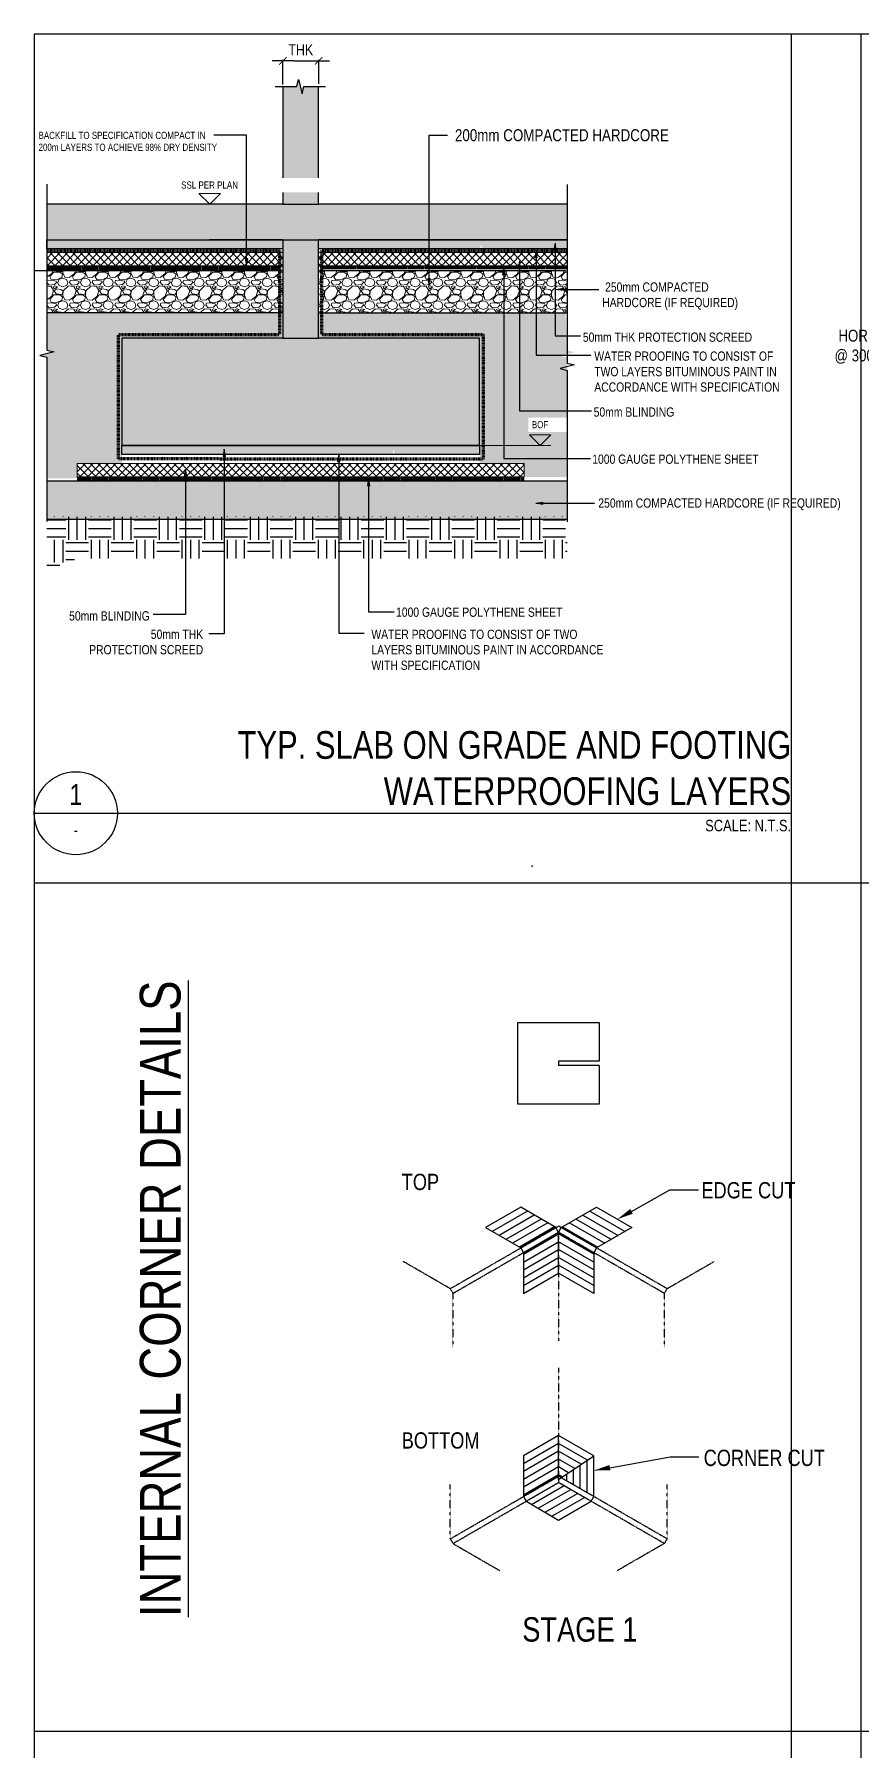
# Model space of a CAD drawing. Header units: millimetres. Extents: x 2250 to 90378, y -16050 to 57150.
# Drawn here: x 2250 to 20075, y 20152 to 57150 of the extents above; entities that cross this region are included whole.
import ezdxf
from ezdxf.enums import TextEntityAlignment as Align

# ---------------------------------------------------------------- set-up
doc = ezdxf.new("R2010")
doc.units = ezdxf.units.MM
for name, pattern in [('Dash 3_32_', [4.7625, 2.38125, -2.38125]), ('Dash Dot 3_16_', [7.9375, 4.7625, -1.5875, 0, -1.5875]), ('DASHDOT2', [0.5, 0.25, -0.125, 0, -0.125])]:
    doc.linetypes.add(name, pattern=pattern)
for name, color, linetype, lineweight in [('A-DETL', 90, 'Continuous', 9), ('A-DETL-GENF', 3, 'Continuous', 9), ('A-DETL-THIN', 151, 'Continuous', 9), ('A-FLOR-PATT', 8, 'Continuous', 18), ('G-ANNO-DIMS', 111, 'Continuous', 9), ('G-ANNO-TEXT', 231, 'Continuous', 9), ('SOLID 0.25', 7, 'Continuous', 25)]:
    doc.layers.add(name, color=color, linetype=linetype, lineweight=lineweight)
for name, color, linetype in [('A-TEXT-NOTE-20', 4, 'Continuous'), ('S-brkline-8', 8, 'Continuous'), ('S-G-DIMS', 1, 'Continuous'), ('S-G-LEDR', 2, 'Continuous'), ('S-G-MEDM', 3, 'Continuous'), ('S-G-TEXT', 3, 'Continuous'), ('S-G-TITL', 7, 'Continuous'), ('S-G-TITLREF', 4, 'Continuous'), ('S-text-tit', 4, 'Continuous'), ('S-wproof-5', 3, 'DASHDOT2'), ('S-wproof-7', 3, 'Continuous')]:
    doc.layers.add(name, color=color, linetype=linetype)
doc.layers.add('NPLT-JLA', color=193, linetype='Continuous', plot=False)
doc.styles.add('ARIAL', font='arial.ttf', dxfattribs={"width": 0.8})
doc.styles.add('TEXT-25 TIT', font='arial.ttf', dxfattribs={"width": 0.8, "height": 125})
doc.linetypes.add('ZIGZAG', pattern='A,0.0001,-0.2,[131,ltypeshp.shx,S=0.2,R=0,X=-0.2,Y=0],-0.4,[131,ltypeshp.shx,S=0.2,R=180,X=0.2,Y=0],-0.2', length=0.8001)
doc.dimstyles.new('ARIALDIMS', dxfattribs={"dimscale": 12, "dimtxt": 20, "dimasz": 19.5, "dimexe": 2.25, "dimexo": 1.75, "dimgap": 10, "dimtad": 1, "dimzin": 3, "dimdsep": 46, "dimtxsty": 'ARIAL', "dimblk1": 'nyatick', "dimblk2": 'nyatick', "dimsah": 1, "dimcen": 2.25, "dimclrd": 1, "dimclre": 1, "dimclrt": 2, "dimadec": 0, "dimazin": 0, "dimtfac": 1, "dimtmove": 0, "dimatfit": 3, "dimfxl": 1, "dimfrac": 2, "dimtolj": 1, "dimtzin": 0, "dimarcsym": 0})

# ---------------------------------------------------------------- blocks, each defined once
blk = doc.blocks.new('Spot Elevations - Spot Elevation - Open-667899-Section 17')
at = {"layer": 'G-ANNO-DIMS'}
for p, q in [((-10877.2, 350), (-10937.2, 410)), ((-10937.2, 410), (-10817.2, 410)), ((-10817.2, 410), (-10877.2, 350)), ((-10937.2, 350), (-10817.2, 350))]:
    blk.add_line(p, q, dxfattribs=at)
blk = doc.blocks.new('nyatick')
at = {"layer": 'S-G-DIMS'}
blk.add_line((-1.01, 0), (1, 0), dxfattribs=at)
at = {"layer": 'S-G-DIMS', "const_width": 0.08}
blk.add_lwpolyline([(0.34, 0.34), (-0.34, -0.34)], dxfattribs=at)
blk = doc.blocks.new('*D414')
at = {"layer": 'Defpoints', "color": 0, "transparency": 16777216}
for p in [(8384, 56576), (7612, 56050), (8384, 56062)]:
    blk.add_point(p, dxfattribs=at)
at = {"layer": 'S-G-DIMS', "color": 1, "lineweight": -2, "transparency": 16777216}
for p, q in [((7612, 56071), (7612, 56603)), ((7846, 56576), (8150, 56576)), ((8384, 56083), (8384, 56603))]:
    blk.add_line(p, q, dxfattribs=at)
at = {"layer": 'S-G-DIMS', "color": 1, "lineweight": -2, "transparency": 16777216, "xscale": 234, "yscale": 234, "zscale": 234, "rotation": 180}
blk.add_blockref('nyatick', (7612, 56576), dxfattribs=at)
at = {"layer": 'S-G-DIMS', "color": 1, "lineweight": -2, "transparency": 16777216, "xscale": 234, "yscale": 234, "zscale": 234}
blk.add_blockref('nyatick', (8384, 56576), dxfattribs=at)
at = {"layer": 'S-G-DIMS', "color": 2, "transparency": 16777216, "insert": (7998, 56816), "char_height": 240, "attachment_point": 5, "style": 'ARIAL'}
blk.add_mtext('\\A1;THK', dxfattribs=at)
blk = doc.blocks.new('A$Cf4bdce69')
at = {"layer": 'S-G-LEDR', "color": 3, "insert": (-24945.674, -5121.605), "char_height": 204.74139, "width": 2957.45036, "attachment_point": 9, "style": 'ARIAL'}
blk.add_mtext("\\A1;ADD'L #4 REINFORCEMENT HORIZONTALLY SPACED @ 300 O.C. AT FOOTINGS", dxfattribs=at)
at = {"layer": 'S-G-LEDR', "annotation_type": 0, "has_hookline": 1, "hookline_direction": 1, "text_width": 2801.689}
blk.add_leader([(-24563.662, -3283.412), (-24752.82, -5019.234), (-24945.074, -5019.234)], dimstyle='ARIALDIMS', override={"dimgap": 0.05, "dimtad": 0}, dxfattribs=at)

msp = doc.modelspace()

# ---------------------------------------------------------------- hatches: boundary and pattern name
h = msp.add_hatch()
h.set_pattern_fill('AR-CONC', color=256, scale=19.283138)
h.set_pattern_definition([(50, (-120324.79, -118977.29), (138.31027, -12.10058), [14.46235, -159.08589]), (355, (-120324.79, -118977.29), (-26.75561, 145.04625), [11.56988, -127.26871]), (100.451444, (-120313.27, -118978.3), (111.55466, 132.94567), [12.29111, -135.2022]), (46.1842, (-120324.79, -118938.72), (205.79762, -31.91731), [21.69353, -238.62884]), (96.63564, (-120307.64, -118941.38), (180.23216, 187.84064), [18.43667, -202.80342]), (351.18416, (-120324.8, -118938.72), (180.23216, 187.84064), [17.35482, -190.90307]), (21, (-120305.51, -118948.36), (115.10241, -77.63756), [14.46235, -159.08589]), (326, (-120305.51, -118948.36), (46.91883, 139.83169), [11.56988, -127.26871]), (71.451445, (-120295.92, -118954.83), (162.02124, 62.19413), [12.29111, -135.2022]), (37.5, (-120324.79, -118977.286), (2.344802, 64.192382), [0, -125.726061, 0, -129.197026, 0, -127.75079]), (7.5, (-120324.79, -118977.286), (50.728063, 76.054956), [0, -73.661588, 0, -122.83359, 0, -48.689924]), (327.5, (-120367.793, -118977.286), (102.937718, -4.349287), [0, -48.207846, 0, -150.408478, 0, -199.58048]), (317.5, (-120387.08, -118977.29), (112.456595, 19.303382), [0, -62.6702, 0, -99.886656, 0, -141.731066])])
h.paths.add_polyline_path([(8383.51, 52713.991), (8383.51, 52521.16), (11869.881, 52521.16), (11889.566, 52639.3), (11909.251, 52521.16), (13744.242, 52521.16), (13744.242, 52713.991)])
h.paths.add_polyline_path([(7612.184, 52521.16), (7612.184, 52713.991), (2521.436, 52713.991), (2521.436, 52521.16)])
h = msp.add_hatch()
h.set_pattern_fill('AR-CONC', color=256, scale=19.283138)
h.set_pattern_definition([(50, (-122214.55, -123410.02), (138.31027, -12.10058), [14.46235, -159.08589]), (355, (-122214.55, -123410.02), (-26.75561, 145.04625), [11.56988, -127.26871]), (100.451444, (-122203.03, -123411.03), (111.55466, 132.94567), [12.29111, -135.2022]), (46.1842, (-122214.55, -123371.45), (205.79762, -31.91731), [21.69353, -238.62884]), (96.63564, (-122197.4, -123374.11), (180.23216, 187.84064), [18.43667, -202.80342]), (351.18416, (-122214.55, -123371.45), (180.23216, 187.84064), [17.35482, -190.90307]), (21, (-122195.27, -123381.09), (115.10241, -77.63756), [14.46235, -159.08589]), (326, (-122195.27, -123381.09), (46.91883, 139.83169), [11.56988, -127.26871]), (71.451445, (-122185.68, -123387.56), (162.02124, 62.19413), [12.29111, -135.2022]), (37.5, (-122214.55, -123410.017), (2.344802, 64.192382), [0, -125.726061, 0, -129.197026, 0, -127.75079]), (7.5, (-122214.55, -123410.02), (50.728063, 76.054956), [0, -73.661588, 0, -122.83359, 0, -48.689924]), (327.5, (-122257.553, -123410.017), (102.937718, -4.349287), [0, -48.207846, 0, -150.408478, 0, -199.58048]), (317.5, (-122276.84, -123410.02), (112.456595, 19.303382), [0, -62.6702, 0, -99.886656, 0, -141.731066])])
h.paths.add_polyline_path([(9980.121, 48088.429), (9999.806, 48206.569), (10019.491, 48088.429), (11854.482, 48088.429), (11854.482, 48281.261), (4141.207, 48281.261), (4141.207, 48088.429)])
at = {"layer": 'A-DETL-GENF'}
h = msp.add_hatch(dxfattribs=at)
h.set_pattern_fill('FP_2', scale=3.856628, style=0, pattern_type=2)
h.set_pattern_definition([(45, (10222.65, 70325.81), (-81.8114, 81.8114), []), (135, (10222.65, 70325.81), (-81.8114, -81.8114), [])])
h.paths.add_polyline_path([(8383.51, 52440.698), (8383.51, 52151.451), (13744.222, 52151.451), (13744.222, 52440.698)])
h.paths.add_polyline_path([(7612.184, 52151.451), (7612.184, 52440.698), (2521.436, 52440.698), (2521.436, 52151.451)])
h = msp.add_hatch(dxfattribs=at)
h.set_pattern_fill('FP_6', color=9, scale=3.856628, style=0, pattern_type=2)
h.set_pattern_definition([(228.013, (-2172.346, 65021.526), (-3918.3159, -4408.13928), [65.894, -6523.578]), (184.97, (-2216.427, 64972.547), (5877.4998, 489.818362), [113.076, -11194.641]), (132.51, (-2329.08, 64962.75), (4897.874803, -5387.74933), [79.732, -7893.499]), (267.274, (-2520.098, 64840.303), (489.73944, 9795.837454), [102.972, -10194.309]), (292.834, (-2524.996, 64737.447), (-2448.99621, 5877.486907), [100.974, -9996.34]), (357.274, (-2485.813, 64644.386), (-9795.837454, 489.73944), [102.972, -10194.309]), (37.694, (-2382.957, 64639.488), (-6367.313526, -4897.890327), [136.1775, -13481.4436]), (72.255, (-2275.202, 64722.753), (3428.60526, 10775.398783), [128.5645, -12727.8855]), (121.43, (-2236.02, 64845.2), (-3918.381697, 6367.264895), [103.323, -10228.845]), (175.236, (-2289.896, 64933.363), (5387.70493, -489.8262), [117.959, -5779.916]), (222.397, (-2407.446, 64943.159), (-5877.540438, -5387.6642), [152.545, -15101.933]), (138.814, (-2035.204, 64835.405), (-3428.53719, 2938.75471), [52.064, -5154.491]), (171.469, (-2074.388, 64869.69), (6367.2866, -979.610216), [99.054, -9806.3705]), (225, (-2172.35, 64884.4), (5e-14, -489.794), [69.265, -623.405]), (203.199, (-2206.63, 64943.16), (2448.95312, 979.60125), [37.301, -3692.84]), (291.801, (-2240.92, 64928.465), (-489.782, 1469.37735), [52.751, -2584.858]), (30.964, (-2221.325, 64879.49), (1469.3725, 979.58915), [85.679, -2770.273]), (161.565, (-2147.86, 64923.57), (979.5811, -489.7923), [61.953, -1486.904]), (16.39, (-2524.996, 64928.465), (4897.906997, 1469.41482), [86.79, -8592.339]), (70.346, (-2441.73, 64952.955), (-1959.18315, -5387.701506), [72.813, -7208.465]), (293.199, (-2147.857, 65021.526), (-979.60125, 2448.95312), [74.603, -3655.539]), (343.61, (-2118.47, 64952.955), (-4897.906997, 1469.41482), [86.79, -8592.339]), (339.444, (-2524.996, 64624.795), (-2448.95826, 979.58016), [83.697, -4101.088]), (294.775, (-2446.63, 64595.407), (-2448.94524, 5387.71402), [70.129, -6942.624]), (66.801, (-2142.96, 64531.734), (979.60125, 2448.95312), [74.603, -3655.539]), (17.354, (-2113.57, 64600.305), (-6367.292367, -1959.16463), [82.104, -8128.302]), (69.444, (-2382.957, 64531.734), (-979.58016, -2448.95826), [41.848, -4142.936]), (101.31, (-2172.35, 64531.73), (-489.79517, 1959.1671), [24.976, -2472.484]), (165.964, (-2177.24, 64556.22), (1469.37605, -489.7851), [100.974, -1918.491]), (186.009, (-2275.202, 64580.713), (4897.917384, 489.7931), [93.573, -9263.882]), (303.69, (-2221.33, 64835.4), (-489.7927, 979.584), [70.638, -1695.331]), (353.157, (-2182.142, 64776.63), (8326.455387, -979.61565), [123.327, -12209.312]), (60.945, (-2059.694, 64761.936), (-1959.18862, -3428.52762), [50.425, -4992.289]), (90, (-2035.2, 64806), (-489.792, 489.792), [29.388, -460.404]), (120.256, (-2284.998, 64595.407), (1959.1397, -3428.557845), [68.042, -6736.36]), (48.013, (-2319.284, 64654.182), (3918.3159, 4408.13928), [131.789, -6457.684]), (0, (-2231.1, 64752.14), (489.792, 489.792), [127.346, -362.446]), (325.305, (-2103.775, 64752.14), (4897.92749, -3428.52881), [77.441, -7666.845]), (254.055, (-2040.1, 64708.06), (-489.77767, -1959.17138), [71.313, -3494.425]), (207.646, (-2059.694, 64639.488), (-9306.039434, -4897.919857), [116.1115, -11495.153]), (175.426, (-2162.55, 64585.611), (-6367.29291, 489.799878), [122.8374, -12161.073])])
h.paths.add_polyline_path([(6618.135, 51148.905), (7612.184, 51148.905), (7612.184, 52057.818), (2521.436, 52057.818), (2521.436, 51148.905), (4923.476, 51148.905)])
h = msp.add_hatch(dxfattribs=at)
h.set_pattern_fill('FP_6', color=9, scale=3.856628, style=0, pattern_type=2)
h.set_pattern_definition([(228.013, (3959.692, 65021.526), (-3918.3159, -4408.13928), [65.894, -6523.578]), (184.97, (3915.61, 64972.547), (5877.4998, 489.818362), [113.076, -11194.641]), (132.51, (3802.96, 64962.75), (4897.874803, -5387.74933), [79.732, -7893.499]), (267.274, (3611.94, 64840.303), (489.73944, 9795.837454), [102.972, -10194.309]), (292.834, (3607.042, 64737.447), (-2448.99621, 5877.486907), [100.974, -9996.34]), (357.274, (3646.225, 64644.386), (-9795.837454, 489.73944), [102.972, -10194.309]), (37.694, (3749.081, 64639.488), (-6367.313526, -4897.890327), [136.1775, -13481.4436]), (72.255, (3856.836, 64722.753), (3428.60526, 10775.398783), [128.5645, -12727.8855]), (121.43, (3896.02, 64845.2), (-3918.381697, 6367.264895), [103.323, -10228.845]), (175.236, (3842.14, 64933.363), (5387.70493, -489.8262), [117.959, -5779.916]), (222.397, (3724.592, 64943.159), (-5877.540438, -5387.6642), [152.545, -15101.933]), (138.814, (4096.834, 64835.405), (-3428.53719, 2938.75471), [52.064, -5154.491]), (171.469, (4057.65, 64869.69), (6367.2866, -979.610216), [99.054, -9806.3705]), (225, (3959.7, 64884.4), (5e-14, -489.794), [69.265, -623.405]), (203.199, (3925.406, 64943.16), (2448.95312, 979.60125), [37.301, -3692.84]), (291.801, (3891.12, 64928.465), (-489.782, 1469.37735), [52.751, -2584.858]), (30.964, (3910.71, 64879.49), (1469.3725, 979.58915), [85.679, -2770.273]), (161.565, (3984.18, 64923.57), (979.5811, -489.7923), [61.953, -1486.904]), (16.39, (3607.042, 64928.465), (4897.906997, 1469.41482), [86.79, -8592.339]), (70.346, (3690.306, 64952.955), (-1959.18315, -5387.701506), [72.813, -7208.465]), (293.199, (3984.18, 65021.526), (-979.60125, 2448.95312), [74.603, -3655.539]), (343.61, (4013.57, 64952.955), (-4897.906997, 1469.41482), [86.79, -8592.339]), (339.444, (3607.04, 64624.795), (-2448.95826, 979.58016), [83.697, -4101.088]), (294.775, (3685.41, 64595.407), (-2448.94524, 5387.71402), [70.129, -6942.624]), (66.801, (3989.08, 64531.734), (979.60125, 2448.95312), [74.603, -3655.539]), (17.354, (4018.467, 64600.305), (-6367.292367, -1959.16463), [82.104, -8128.302]), (69.444, (3749.08, 64531.734), (-979.58016, -2448.95826), [41.848, -4142.936]), (101.31, (3959.69, 64531.73), (-489.79517, 1959.1671), [24.976, -2472.484]), (165.964, (3954.79, 64556.22), (1469.37605, -489.7851), [100.974, -1918.491]), (186.009, (3856.836, 64580.713), (4897.917384, 489.7931), [93.573, -9263.882]), (303.69, (3910.71, 64835.4), (-489.7927, 979.584), [70.638, -1695.331]), (353.157, (3949.896, 64776.63), (8326.455387, -979.61565), [123.327, -12209.312]), (60.945, (4072.344, 64761.936), (-1959.18862, -3428.52762), [50.425, -4992.289]), (90, (4096.83, 64806), (-489.792, 489.792), [29.388, -460.404]), (120.256, (3847.04, 64595.407), (1959.1397, -3428.557845), [68.042, -6736.36]), (48.013, (3812.754, 64654.182), (3918.3159, 4408.13928), [131.789, -6457.684]), (0, (3900.9, 64752.14), (489.792, 489.792), [127.346, -362.446]), (325.305, (4028.263, 64752.14), (4897.92749, -3428.52881), [77.441, -7666.845]), (254.055, (4091.936, 64708.06), (-489.77767, -1959.17138), [71.313, -3494.425]), (207.646, (4072.344, 64639.488), (-9306.039434, -4897.919857), [116.1115, -11495.153]), (175.426, (3969.488, 64585.611), (-6367.29291, 489.799878), [122.8374, -12161.073])])
h.paths.add_polyline_path([(12750.173, 51148.905), (13744.222, 51148.905), (13744.222, 52057.818), (8402.793, 52057.818), (8402.793, 51148.905), (11055.514, 51148.905)])
h = msp.add_hatch(dxfattribs=at)
h.set_pattern_fill('FP_4', color=55, scale=3.856628, style=0, pattern_type=2)
h.set_pattern_definition([(0, (9297.07, 66165.59), (313.4667, 78.36667), [25.8625, -209.2375, 25.8625, -209.2375, -1253.8668]), (0, (9297.07, 66165.59), (313.4667, 78.36667), [-470.2, 25.8625, -444.3375, 25.8625, -209.2375, -548.5667]), (0, (9297.07, 66165.59), (313.4667, 78.36667), [-1175.5, 25.8625, -130.8708, 25.8625, -365.9708]), (120, (9414.62, 66204.775), (-224.60088, 232.2868), [25.8625, -209.2375, 25.8625, -209.2375, -1253.8668]), (120, (9414.62, 66204.775), (-224.60088, 232.2868), [-470.2, 25.8625, -444.3375, 25.8625, -209.2375, -548.5667]), (120, (9414.62, 66204.775), (-224.60088, 232.2868), [-1175.5, 25.8625, -130.8708, 25.8625, -365.9708]), (240, (9453.8, 66361.51), (-88.86582, -310.65346), [25.8625, -209.2375, 25.8625, -209.2375, -1253.8668]), (240, (9453.8, 66361.51), (-88.86582, -310.65346), [-470.2, 25.8625, -444.3375, 25.8625, -209.2375, -548.5667]), (240, (9453.8, 66361.51), (-88.86582, -310.65346), [-1175.5, 25.8625, -130.8708, 25.8625, -365.9708])])
h.paths.add_polyline_path([(3177.07, 47991.234), (3177.07, 47894.818), (4141.227, 47894.818), (4141.227, 50594.457), (7612.184, 50594.457), (7605.292, 51162.41), (2514.544, 51162.41), (2521.436, 50338.631), (2675.701, 50300.065), (2367.171, 50222.932), (2521.436, 50184.366), (2521.436, 47572.33), (3177.07, 47572.33)])
h.paths.add_polyline_path([(12818.639, 47604.119), (13744.222, 47604.119), (13744.222, 50176.548), (13589.957, 50215.114), (13898.487, 50292.247), (13744.222, 50330.813), (13708.082, 51163.757), (8347.37, 51163.757), (8383.51, 50594.457), (11854.482, 50594.457), (11854.482, 47894.818), (12818.639, 47894.818)])
h = msp.add_hatch(dxfattribs=at)
h.set_pattern_fill('FP_2', scale=3.856628, style=0, pattern_type=2)
h.set_pattern_definition([(45, (9297.07, 65779.93), (-81.8114, 81.8114), []), (135, (9297.07, 65779.93), (-81.8114, -81.8114), [])])
h.paths.add_polyline_path([(7767.546, 47605.571), (12818.639, 47605.571), (12818.639, 47894.818), (3177.07, 47894.818), (3177.07, 47605.571), (6678.885, 47605.571)], flags=0)
h = msp.add_hatch(dxfattribs=at)
h.set_pattern_fill('FP_6', color=9, scale=3.856628, style=0, pattern_type=2)
h.set_pattern_definition([(228.013, (-1246.897, 60569.014), (-3918.3159, -4408.13928), [65.894, -6523.578]), (184.97, (-1290.978, 60520.035), (5877.4998, 489.818362), [113.076, -11194.641]), (132.51, (-1403.63, 60510.24), (4897.874803, -5387.74933), [79.732, -7893.499]), (267.274, (-1594.65, 60387.791), (489.73944, 9795.837454), [102.972, -10194.309]), (292.834, (-1599.547, 60284.935), (-2448.99621, 5877.486907), [100.974, -9996.34]), (357.274, (-1560.363, 60191.875), (-9795.837454, 489.73944), [102.972, -10194.309]), (37.694, (-1457.507, 60186.977), (-6367.313526, -4897.890327), [136.1775, -13481.4436]), (72.255, (-1349.753, 60270.241), (3428.60526, 10775.398783), [128.5645, -12727.8855]), (121.43, (-1310.57, 60392.69), (-3918.381697, 6367.264895), [103.323, -10228.845]), (175.236, (-1364.447, 60480.85), (5387.704925, -489.8262), [117.959, -5779.916]), (222.397, (-1481.997, 60490.648), (-5877.540438, -5387.6642), [152.545, -15101.933]), (138.814, (-1109.755, 60382.893), (-3428.53719, 2938.75471), [52.0645, -5154.491]), (171.469, (-1148.938, 60417.18), (6367.2866, -979.610216), [99.054, -9806.3705]), (225, (-1246.9, 60431.87), (5e-14, -489.794), [69.265, -623.405]), (203.199, (-1281.18, 60490.65), (2448.95312, 979.60125), [37.301, -3692.841]), (291.801, (-1315.47, 60475.95), (-489.78198, 1469.37735), [52.751, -2584.858]), (30.964, (-1295.88, 60426.975), (1469.3725, 979.58915), [85.679, -2770.273]), (161.565, (-1222.4, 60471.06), (979.5811, -489.7923), [61.953, -1486.904]), (16.39, (-1599.547, 60475.954), (4897.906997, 1469.41482), [86.7895, -8592.339]), (70.346, (-1516.282, 60500.443), (-1959.18315, -5387.701506), [72.813, -7208.465]), (293.199, (-1222.41, 60569.014), (-979.60125, 2448.95312), [74.603, -3655.539]), (343.61, (-1193.02, 60500.443), (-4897.906997, 1469.41482), [86.7895, -8592.339]), (339.444, (-1599.547, 60172.283), (-2448.95826, 979.58016), [83.697, -4101.088]), (294.775, (-1521.18, 60142.896), (-2448.94524, 5387.714023), [70.129, -6942.624]), (66.801, (-1217.51, 60079.22), (979.60125, 2448.95312), [74.603, -3655.539]), (17.354, (-1188.122, 60147.793), (-6367.292367, -1959.16463), [82.104, -8128.302]), (69.444, (-1457.51, 60079.22), (-979.58016, -2448.95826), [41.848, -4142.936]), (101.31, (-1246.9, 60079.22), (-489.79517, 1959.1671), [24.976, -2472.484]), (165.964, (-1251.8, 60103.71), (1469.37605, -489.7851), [100.974, -1918.491]), (186.009, (-1349.753, 60128.202), (4897.917384, 489.7931), [93.573, -9263.882]), (303.69, (-1295.88, 60382.9), (-489.7927, 979.584), [70.638, -1695.331]), (353.157, (-1256.693, 60324.118), (8326.455387, -979.61565), [123.327, -12209.312]), (60.945, (-1134.245, 60309.425), (-1959.18862, -3428.52762), [50.425, -4992.289]), (90, (-1109.76, 60353.5), (-489.792, 489.792), [29.388, -460.404]), (120.256, (-1359.55, 60142.896), (1959.1397, -3428.557845), [68.0425, -6736.36]), (48.013, (-1393.834, 60201.67), (3918.3159, 4408.13928), [131.789, -6457.684]), (0, (-1305.67, 60299.63), (489.792, 489.792), [127.346, -362.446]), (325.305, (-1178.326, 60299.63), (4897.92749, -3428.52881), [77.441, -7666.845]), (254.055, (-1114.65, 60255.55), (-489.77767, -1959.17138), [71.313, -3494.425]), (207.646, (-1134.245, 60186.977), (-9306.039434, -4897.919857), [116.1115, -11495.153]), (175.426, (-1237.1, 60133.1), (-6367.29291, 489.799878), [122.8374, -12161.073])])
h.paths.add_polyline_path([(7543.585, 46696.394), (13744.222, 46696.394), (13744.222, 47520.656), (2521.436, 47520.656), (2521.436, 46696.394), (5848.925, 46696.394)])
at = {"layer": 'A-FLOR-PATT', "lineweight": 18, "true_color": 0xc7c8ca}
h = msp.add_hatch(color=9, dxfattribs=at)
h.paths.add_polyline_path([(11854.482, 50594.457), (8383.51, 50594.457), (7612.184, 50594.457), (4141.227, 50594.457), (4141.227, 48280.481), (11854.482, 48280.481)])
h.paths.add_polyline_path([(8383.51, 52715.602), (7612.184, 52715.602), (7612.184, 50594.457), (8383.51, 50594.457)])
h.paths.add_polyline_path([(8383.51, 56023.864), (8064.933, 56023.864), (8026.367, 55869.599), (7949.235, 56178.129), (7910.668, 56023.864), (7612.184, 56023.864), (7612.184, 53486.928), (8383.51, 53486.928)])
h.paths.add_polyline_path([(13744.222, 53486.928), (8383.51, 53486.928), (7612.184, 53486.928), (6827.264, 53486.928), (6827.264, 52715.602), (7612.184, 52715.602), (8383.51, 52715.602), (13744.222, 52715.602)])
h.paths.add_polyline_path([(6827.264, 53486.928), (2521.436, 53486.928), (2521.436, 52715.602), (6827.264, 52715.602)])
at = {"layer": 'A-TEXT-NOTE-20'}
for points in [[(13482.826, 52645.451), (13457.122, 52491.186), (13508.531, 52491.186)], [(6827.264, 52160.278), (6852.968, 52314.543), (6801.559, 52314.543)], [(12713.336, 52255.757), (12687.631, 52101.492), (12739.04, 52101.492)], [(13072.002, 52485.315), (13046.298, 52331.05), (13097.707, 52331.05)], [(10765.866, 51728.539), (10740.161, 51882.804), (10791.57, 51882.804)], [(12377.809, 52113.062), (12352.105, 51958.797), (12403.514, 51958.797)], [(13505.886, 51646.603), (13660.151, 51620.899), (13660.151, 51672.307)], [(6346.084, 48200.55), (6320.38, 48046.285), (6371.789, 48046.285)], [(5510.86, 47767.968), (5485.155, 47613.703), (5536.564, 47613.703)], [(8815.247, 48086.125), (8789.542, 47931.86), (8840.951, 47931.86)], [(9460.364, 47568.933), (9434.659, 47414.668), (9486.068, 47414.668)], [(13067.41, 47036.44), (13221.675, 47010.736), (13221.675, 47062.144)]]:
    msp.add_hatch(color=1, dxfattribs=at).paths.add_polyline_path(points, flags=0)
h = msp.add_hatch(dxfattribs=at)
h.set_pattern_fill('FP_3', color=1, scale=3.856628, style=0, pattern_type=2)
h.set_pattern_definition([(0, (9297.07, 64922.4), (489.792, 489.792), [489.792, -489.792]), (0, (9297.07, 65106.07), (489.792, 489.792), [489.792, -489.792]), (0, (9297.07, 65289.74), (489.792, 489.792), [489.792, -489.792]), (90, (9358.3, 65350.96), (-489.792, 489.792), [489.792, -489.792]), (90, (9541.97, 65350.96), (-489.792, 489.792), [489.792, -489.792]), (90, (9725.64, 65350.96), (-489.792, 489.792), [489.792, -489.792])])
h.paths.add_polyline_path([(3177.07, 45843.203), (13744.222, 45843.203), (13744.222, 46748.037), (2521.436, 46748.037), (2521.436, 45591.049)])

# ---------------------------------------------------------------- linework, layer by layer
for points in [[(7612.184, 52522.771), (2521.436, 52522.771), (2521.436, 52715.602), (7612.184, 52715.602)], [(8383.51, 52715.602), (13744.242, 52715.602), (13744.242, 52522.771), (8383.51, 52522.771)]]:
    msp.add_lwpolyline(points)
msp.add_lwpolyline([(4141.207, 48280.481), (11854.482, 48280.481), (11854.482, 48087.649), (4141.207, 48087.649)], close=True)
at = {"layer": 'A-DETL', "color": 4, "lineweight": 30}
for p, q in [((2270.755, 52057.818), (7612.184, 52057.818)), ((8383.51, 52057.818), (13724.939, 52057.818)), ((7612.184, 51142.259), (2521.436, 51142.259)), ((8383.51, 51145.095), (13747.598, 51145.095)), ((2521.436, 47520.656), (13744.222, 47520.656)), ((2521.436, 46692.583), (13744.222, 46692.583))]:
    msp.add_line(p, q, dxfattribs=at)
at = {"layer": 'A-DETL', "color": 4, "linetype": 'Dash Dot 3_16_', "lineweight": 70, "ltscale": 0.5}
for points in [[(2521.436, 52485.315), (7542.09, 52485.315), (7542.09, 50673.13)], [(13744.222, 52485.315), (8444.844, 52485.315), (8444.844, 50673.13), (11931.614, 50673.13)], [(11931.451, 50673.13), (11931.629, 47985.313), (4064.088, 47991.884), (4064.257, 50673.13)], [(4073.632, 50673.13), (7542.09, 50673.13)]]:
    msp.add_lwpolyline(points, dxfattribs=at)
at = {"layer": 'A-DETL', "color": 4, "linetype": 'Dash 3_32_', "lineweight": 90}
for points in [[(2521.436, 52104.45), (7542.09, 52104.45)], [(13744.222, 52113.062), (8444.844, 52113.062)], [(3177.629, 47568.933), (12820.289, 47568.933)]]:
    msp.add_lwpolyline(points, dxfattribs=at)
at = {"layer": 'A-DETL-THIN'}
for p, q in [((13394.628, 48280.481), (11854.482, 48280.481)), ((3176.921, 47894.818), (3176.921, 47605.307)), ((3176.921, 47894.818), (12818.639, 47894.818)), ((12818.639, 47605.307), (12818.639, 47894.554)), ((12818.639, 47605.307), (3176.921, 47605.307))]:
    msp.add_line(p, q, dxfattribs=at)
at = {"layer": 'A-TEXT-NOTE-20', "color": 1}
for p, q in [((6429.254, 54974.029), (6118.796, 54974.029)), ((6827.264, 54974.029), (6429.254, 54974.029)), ((10765.866, 54976.168), (11163.875, 54976.168)), ((10765.866, 51728.539), (10765.866, 54976.168)), ((13482.826, 52645.303), (13482.606, 50643.903)), ((12713.336, 52255.609), (12713.115, 49026.538)), ((13072.002, 52485.167), (13071.782, 50227.744)), ((12377.809, 52112.914), (12377.589, 47999.4)), ((13538.024, 51646.603), (14428.452, 51646.603)), ((13482.606, 50643.903), (14033.949, 50643.903)), ((13071.782, 50227.744), (14251.755, 50227.744)), ((6371.789, 48046.285), (6346.084, 48200.55)), ((6346.084, 48200.55), (6346.084, 44217.659)), ((5536.564, 47613.703), (5510.86, 47767.968)), ((5510.86, 47767.968), (5510.86, 44633.002)), ((8815.247, 48085.977), (8815.026, 44235.191)), ((12377.589, 47999.4), (14244.042, 47999.4)), ((9460.364, 47568.785), (9460.143, 44692.037)), ((13067.41, 47036.44), (14333.288, 47036.44)), ((5510.86, 44633.002), (4813.594, 44633.002)), ((9460.143, 44692.037), (10011.487, 44692.037)), ((6346.084, 44217.659), (6015.179, 44217.659)), ((8815.026, 44235.191), (9366.37, 44235.191)), ((15131.362, 31763.317), (15956.372, 32223.845)), ((15956.372, 32223.845), (16573.883, 32223.845)), ((15966.383, 26467.51), (16583.894, 26467.51))]:
    msp.add_line(p, q, dxfattribs=at)
msp.add_solid([(15159.872, 31712.242), (15102.852, 31814.391), (14824.917, 31592.256)], dxfattribs=at)
at = {"layer": 'G-ANNO-TEXT', "color": 250, "lineweight": 13}
for p, q in [((13482.826, 52645.451), (13457.122, 52491.186)), ((13508.531, 52491.186), (13482.826, 52645.451)), ((6852.968, 52314.543), (6801.559, 52314.543)), ((6801.559, 52314.543), (6827.264, 52160.278)), ((6827.264, 52160.278), (6852.968, 52314.543)), ((12713.336, 52255.757), (12687.631, 52101.492)), ((12739.04, 52101.492), (12713.336, 52255.757)), ((13072.002, 52485.315), (13046.298, 52331.05)), ((13046.298, 52331.05), (13097.707, 52331.05)), ((13097.707, 52331.05), (13072.002, 52485.315)), ((13457.122, 52491.186), (13508.531, 52491.186)), ((10765.866, 51728.539), (10740.161, 51882.804)), ((10740.161, 51882.804), (10791.57, 51882.804)), ((10791.57, 51882.804), (10765.866, 51728.539)), ((12377.809, 52113.062), (12352.105, 51958.797)), ((12352.105, 51958.797), (12403.514, 51958.797)), ((12403.514, 51958.797), (12377.809, 52113.062)), ((12687.631, 52101.492), (12739.04, 52101.492)), ((13660.151, 51672.307), (13505.886, 51646.603)), ((13505.886, 51646.603), (13660.151, 51620.899)), ((13660.151, 51620.899), (13660.151, 51672.307)), ((6346.084, 48200.55), (6320.38, 48046.285)), ((5510.86, 47767.968), (5485.155, 47613.703)), ((6320.38, 48046.285), (6371.789, 48046.285)), ((8815.247, 48086.125), (8789.542, 47931.86)), ((8789.542, 47931.86), (8840.951, 47931.86)), ((8840.951, 47931.86), (8815.247, 48086.125)), ((5485.155, 47613.703), (5536.564, 47613.703)), ((9460.364, 47568.933), (9434.659, 47414.668)), ((9434.659, 47414.668), (9486.068, 47414.668)), ((9486.068, 47414.668), (9460.364, 47568.933)), ((13221.675, 47062.144), (13067.41, 47036.44)), ((13067.41, 47036.44), (13221.675, 47010.736)), ((13221.675, 47010.736), (13221.675, 47062.144))]:
    msp.add_line(p, q, dxfattribs=at)
at = {"layer": 'NPLT-JLA'}
for p, q in [((2250, 57150), (2250, -16050)), ((89875, 57150), (2250, 57150)), ((18575, 57150), (18575, -16050)), ((20075, 57150), (20075, -16050)), ((2250, 38850), (89875, 38850)), ((2250, 20550), (89875, 20550))]:
    msp.add_line(p, q, dxfattribs=at)
msp.add_point((12986.707, 39210.703), dxfattribs=at)
at = {"layer": 'S-brkline-8', "color": 1}
for p, q in [((7447.873, 56023.864), (7910.668, 56023.864)), ((7910.668, 56023.864), (7949.235, 56178.129)), ((7949.235, 56178.129), (8026.367, 55869.599)), ((8026.367, 55869.599), (8064.933, 56023.864)), ((8064.933, 56023.864), (8527.729, 56023.864)), ((2521.436, 53915.708), (2521.436, 50338.631)), ((13744.222, 53907.89), (13744.222, 50056.571)), ((2521.436, 50338.631), (2675.701, 50300.065)), ((2675.701, 50300.065), (2367.171, 50222.932)), ((2367.171, 50222.932), (2521.436, 50184.366)), ((2521.436, 50184.366), (2521.436, 46641.635)), ((13898.487, 50018.004), (13589.957, 49940.872)), ((13744.222, 50056.571), (13898.487, 50018.004)), ((13589.957, 49940.872), (13744.222, 49902.306))]:
    msp.add_line(p, q, dxfattribs=at)
at = {"layer": 'S-G-TITLREF'}
msp.add_line((2250, 40350), (18575, 40350), dxfattribs=at)
msp.add_circle((3145.884, 40350), 895.884, dxfattribs=at)
at = {"layer": 'S-wproof-5'}
for p, q in [((11221.287, 30095.711), (13559.306, 31445.567)), ((11279.78, 29994.398), (13559.306, 31310.484)), ((15897.325, 30095.711), (13559.306, 31445.567)), ((15838.833, 29994.398), (13559.306, 31310.484)), ((13559.306, 31310.484), (13559.306, 28970.777)), ((11221.287, 30095.711), (10208.165, 30680.637)), ((15897.325, 30095.711), (16910.448, 30680.637)), ((11221.287, 30095.711), (11279.78, 29994.398)), ((11279.78, 29994.398), (11279.78, 28824.545)), ((15897.325, 30095.711), (15838.833, 29994.398)), ((15838.833, 29994.398), (15838.833, 28824.545)), ((13559.306, 28389.311), (13559.306, 26049.604)), ((11221.287, 24699.748), (13559.306, 26049.604)), ((11279.78, 24598.436), (13559.306, 25914.521)), ((15897.325, 24699.748), (13559.306, 26049.604)), ((15838.833, 24598.436), (13559.306, 25914.521)), ((11221.287, 24699.748), (11221.287, 25869.601)), ((15897.325, 24699.748), (15897.325, 25869.601)), ((11221.287, 24699.748), (11279.78, 24598.436)), ((11279.78, 24598.436), (12292.903, 24013.509)), ((15838.833, 24598.436), (14825.71, 24013.509)), ((15897.325, 24699.748), (15838.833, 24598.436))]:
    msp.add_line(p, q, dxfattribs=at)
at = {"layer": 'S-wproof-7'}
for p, q in [((12681.916, 34078.117), (12681.916, 35832.897)), ((12681.916, 35832.897), (14436.696, 35832.897)), ((14436.696, 35832.897), (14436.696, 34999.377)), ((13559.306, 34999.377), (13559.306, 34911.638)), ((14436.696, 34999.377), (13559.306, 34999.377)), ((14436.696, 34911.638), (13559.306, 34911.638)), ((14436.696, 34911.638), (14436.696, 34078.117)), ((14436.696, 34078.117), (12681.916, 34078.117)), ((12740.972, 31850.491), (11981.13, 31411.796)), ((13500.814, 31411.796), (12740.972, 31850.491)), ((13617.799, 31411.796), (14377.641, 31850.491)), ((14377.641, 31850.491), (15137.483, 31411.796)), ((12887.203, 31766.064), (12127.361, 31327.369)), ((13033.435, 31681.637), (12273.593, 31242.942)), ((13179.667, 31597.21), (12419.825, 31158.515)), ((13325.898, 31512.783), (12566.056, 31074.088)), ((13792.714, 31512.783), (14552.556, 31074.088)), ((13938.946, 31597.21), (14698.788, 31158.515)), ((14085.178, 31681.637), (14845.02, 31242.942)), ((14231.409, 31766.064), (14991.252, 31327.369)), ((11981.13, 31411.796), (12740.972, 30973.101)), ((13472.13, 31428.356), (12712.288, 30989.661)), ((13500.814, 31411.796), (12740.972, 30973.101)), ((13559.306, 31310.484), (12799.464, 30871.789)), ((12799.464, 30838.667), (13559.306, 31277.363)), ((12799.464, 30669.814), (13559.306, 31108.509)), ((13559.306, 31310.484), (13500.814, 31411.796)), ((13559.306, 31310.484), (13617.799, 31411.796)), ((13559.306, 30433.094), (13559.306, 31310.484)), ((13559.306, 31310.484), (14319.148, 30871.789)), ((13559.306, 30433.094), (13559.306, 31310.484)), ((14319.148, 30838.667), (13559.306, 31277.363)), ((14319.148, 30669.814), (13559.306, 31108.509)), ((13617.799, 31411.796), (14377.641, 30973.101)), ((13646.483, 31428.356), (14406.325, 30989.661)), ((15137.483, 31411.796), (14377.641, 30973.101)), ((12740.972, 30973.101), (12799.464, 30871.789)), ((12799.464, 30500.96), (13559.306, 30939.655)), ((12799.464, 30871.789), (12799.464, 29994.398)), ((12799.464, 30332.106), (13559.306, 30770.801)), ((14319.148, 30500.96), (13559.306, 30939.655)), ((14319.148, 30332.106), (13559.306, 30770.801)), ((14377.641, 30973.101), (14319.148, 30871.789)), ((14319.148, 30871.789), (14319.148, 29994.398)), ((12799.464, 30163.252), (13559.306, 30601.947)), ((12799.464, 29994.398), (13559.306, 30433.094)), ((14319.148, 30163.252), (13559.306, 30601.947)), ((14319.148, 29994.398), (13559.306, 30433.094)), ((13559.306, 26926.994), (12799.464, 26488.299)), ((13559.306, 26758.14), (12799.464, 26319.445)), ((14319.148, 26488.299), (13559.306, 26926.994)), ((13559.306, 25982.062), (13559.306, 26926.994)), ((14183.369, 26397.837), (13559.306, 26758.14)), ((13559.306, 26589.286), (12799.464, 26150.591)), ((12799.464, 26488.299), (12799.464, 25610.909)), ((13559.306, 26420.433), (12799.464, 25981.738)), ((14047.59, 26307.376), (13559.306, 26589.286)), ((13559.306, 25982.062), (14319.148, 26488.299)), ((13911.81, 26216.914), (13559.306, 26420.433)), ((14026.685, 25779.763), (14026.685, 26293.448)), ((14172.917, 25695.336), (14172.917, 26390.874)), ((14319.148, 25610.909), (14319.148, 26488.299)), ((13559.306, 26251.579), (12799.464, 25812.884)), ((13559.306, 26082.725), (12799.464, 25644.03)), ((13559.306, 26049.604), (12799.464, 25610.909)), ((12857.957, 25509.597), (13559.306, 25914.521)), ((13776.031, 26126.453), (13559.306, 26251.579)), ((13640.252, 26035.991), (13559.306, 26082.725)), ((13559.306, 25982.062), (13559.306, 25914.521)), ((13559.306, 25914.521), (14260.656, 25509.597)), ((14319.148, 25610.909), (13613.618, 26018.247)), ((13734.222, 25948.616), (13734.222, 26098.598)), ((13880.453, 25864.19), (13880.453, 26196.023)), ((12799.464, 25610.909), (12857.957, 25509.597)), ((12974.38, 25442.38), (13675.729, 25847.304)), ((13120.611, 25357.953), (13821.961, 25762.877)), ((13266.843, 25273.526), (13968.192, 25678.45)), ((13413.075, 25189.099), (14114.424, 25594.023)), ((14260.656, 25509.597), (14319.148, 25610.909)), ((12857.957, 25509.597), (13559.306, 25104.672)), ((13559.306, 25104.672), (14260.656, 25509.597))]:
    msp.add_line(p, q, dxfattribs=at)
at = {"layer": 'S-wproof-7', "color": 1}
msp.add_line((14664.62, 26234.638), (15966.383, 26467.51), dxfattribs=at)
msp.add_solid([(14674.92, 26177.059), (14654.32, 26292.217), (14319.148, 26172.837)], dxfattribs=at)
at = {"layer": 'SOLID 0.25'}
for p, q in [((7612.184, 56023.864), (7612.184, 53486.928)), ((8383.51, 53486.928), (8383.51, 56023.864)), ((7612.184, 53486.928), (2521.436, 53486.928)), ((13744.222, 53486.928), (8383.51, 53486.928)), ((2521.436, 52715.602), (7612.184, 52715.602)), ((6030.967, 52715.602), (7612.184, 52715.602)), ((7612.184, 52715.602), (6030.967, 52715.602)), ((7612.184, 52715.602), (7612.184, 50594.457)), ((8383.51, 52715.602), (13744.222, 52715.602)), ((8383.51, 50594.457), (8383.51, 52715.602)), ((8383.51, 52715.602), (13744.222, 52715.602)), ((13744.222, 52715.602), (8383.51, 52715.602)), ((7612.184, 52441.601), (2521.436, 52441.601)), ((13744.222, 52441.282), (8383.51, 52441.282)), ((7612.184, 52151.337), (2521.436, 52151.337)), ((13744.222, 52151.337), (8383.51, 52151.337)), ((7612.184, 50594.457), (4141.227, 50594.457)), ((4141.227, 50594.457), (4141.227, 48280.481)), ((11854.482, 50594.457), (8383.51, 50594.457)), ((11854.482, 48280.481), (11854.482, 50594.457)), ((4141.207, 48280.481), (11854.462, 48280.481)), ((11854.462, 48280.481), (4141.207, 48280.481))]:
    msp.add_line(p, q, dxfattribs=at)
at = {"layer": 'SOLID 0.25', "linetype": 'ZIGZAG'}
for p, q in [((7612.184, 53486.928), (8383.51, 53486.928)), ((7612.184, 52715.602), (8383.51, 52715.602))]:
    msp.add_line(p, q, dxfattribs=at)
at = {"layer": 'SOLID 0.25', "linetype": 'ZIGZAG', "ltscale": 50}
msp.add_line((7612.184, 50594.457), (8383.51, 50594.457), dxfattribs=at)

# ---------------------------------------------------------------- block references
at = {"layer": 'G-ANNO-DIMS', "xscale": 3.856627651852675, "yscale": 3.856627651852675, "zscale": 3.856627651852675}
for p in [(47982.863, 52137.108), (55112.481, 46930.661)]:
    msp.add_blockref('Spot Elevations - Spot Elevation - Open-667899-Section 17', p, dxfattribs=at)
at = {"layer": 'S-G-MEDM', "xscale": 1.25, "yscale": 1.25, "zscale": 1.25}
msp.add_blockref('A$Cf4bdce69', (54225, 56446.294), dxfattribs=at)

# ---------------------------------------------------------------- texts
at = {"layer": 'A-TEXT-NOTE-20', "color": 2, "style": 'ARIAL', "width": 0.8}
for s, p in [('TOP', (10175.604, 32222.163)), ('EDGE CUT', (16639.474, 32042.551)), ('BOTTOM', (10175.604, 26646.419)), ('CORNER CUT', (16688.537, 26270.554))]:
    msp.add_text(s, height=350.956, dxfattribs=at).set_placement(p)
at = {"layer": 'A-TEXT-NOTE-20', "color": 2, "attachment_point": 1, "style": 'ARIAL'}
for s, insert, char_height, width in [('BACKFILL TO SPECIFICATION COMPACT IN\\P200m LAYERS TO ACHIEVE 98% DRY DENSITY', (2341.165, 55047.632), 154.26511, 5005.86695), ('200mm COMPACTED HARDCORE', (11323.099, 55102.982), 258, 5005.86695), (' 250mm COMPACTED HARDCORE (IF REQUIRED)', (14499.639, 51798.727), 200, 3163.93757), ('50mm THK PROTECTION SCREED', (14082.309, 50717.985), 200, 5005.86695), ('WATER PROOFING TO CONSIST OF TWO LAYERS BITUMINOUS PAINT IN ACCORDANCE WITH SPECIFICATION', (14328.888, 50309.06), 200, 4231.60421), ('1000 GAUGE POLYTHENE SHEET', (14284.761, 48086.173), 200, 5005.86695), (' 250mm COMPACTED HARDCORE (IF REQUIRED)', (14353.654, 47140.13), 200, 5005.86695), ('1000 GAUGE POLYTHENE SHEET', (10052.205, 44786.523), 200, 5005.86695), ('50mm BLINDING', (3000.794, 44706.605), 200, 5005.86695), ('\\pxqr;50mm THK PROTECTION SCREED', (3398.596, 44310.002), 200, 2493.99777), ('WATER PROOFING TO CONSIST OF TWO LAYERS BITUMINOUS PAINT IN ACCORDANCE WITH SPECIFICATION', (9520.635, 44308.794), 200, 5005.86695)]:
    msp.add_mtext(s, dxfattribs=dict(at, insert=insert, char_height=char_height, width=width))
at = {"layer": 'S-G-TEXT', "color": 7, "insert": (18575, 40208.08), "char_height": 248.85672, "width": 1863.91779, "attachment_point": 3, "style": 'ARIAL'}
msp.add_mtext('\\W0.8000;SCALE: N.T.S.', dxfattribs=at)
at = {"layer": 'S-G-TITL', "insert": (18575, 42120.977), "char_height": 597.2561, "width": 12566.94642, "attachment_point": 3, "style": 'ARIAL'}
msp.add_mtext('TYP. SLAB ON GRADE AND FOOTING WATERPROOFING LAYERS', dxfattribs=at)
at = {"layer": 'S-G-TITLREF', "style": 'ARIAL', "width": 0.8}
for s, height, p in [('1', 447.942, (3145.884, 40753.472)), ('-', 248.857, (3145.884, 39987.733))]:
    msp.add_text(s, height=height, dxfattribs=at).set_placement(p, align=Align.MIDDLE)
at = {"layer": 'S-text-tit', "style": 'TEXT-25 TIT', "width": 0.8}
msp.add_text('%%UINTERNAL CORNER DETAILS', height=877.39007, rotation=90, dxfattribs=at).set_placement((5403.859, 23012.929))
at = {"layer": 'S-text-tit', "color": 3, "style": 'TEXT-25 TIT', "width": 0.8}
msp.add_text('STAGE 1', height=526.434, dxfattribs=at).set_placement((12774.665, 22482.685))

# ---------------------------------------------------------------- dimensions: what is measured, and where the dimension line sits
at = {"layer": 'S-G-DIMS'}
dim = msp.add_linear_dim(base=(8383.51, 56576.351), p1=(7612.184, 56049.962), p2=(8383.51, 56061.531), text='THK', dimstyle='ARIALDIMS', dxfattribs=at)
dim.commit()
dim.dimension.update_dxf_attribs({"geometry": '*D414', "text_midpoint": (7997.847, 56816.351)})

# ---------------------------------------------------------------- next in the draw order: texts
at = {"layer": 'A-TEXT-NOTE-20', "color": 2, "width": 4898.42704, "attachment_point": 1, "style": 'ARIAL', "bg_fill": 2}
for s, insert, char_height in [('SSL PER PLAN', (5417.615, 53976.249), 154.26511), ('BOF', (12981.851, 48807.241), 154.2651)]:
    msp.add_mtext(s, dxfattribs=dict(at, insert=insert, char_height=char_height))

# ---------------------------------------------------------------- next in the draw order: linework, layer by layer
at = {"layer": 'A-TEXT-NOTE-20', "color": 1}
for p, q in [((6827.264, 52160.278), (6827.264, 54974.029)), ((12713.115, 49026.538), (14271.039, 49026.538))]:
    msp.add_line(p, q, dxfattribs=at)
at = {"layer": 'S-brkline-8', "color": 1}
msp.add_line((13744.222, 49902.306), (13744.222, 46633.817), dxfattribs=at)

# ---------------------------------------------------------------- next in the draw order: texts
at = {"layer": 'A-TEXT-NOTE-20', "color": 2, "insert": (14315.469, 49102.857), "char_height": 200, "width": 5005.86695, "attachment_point": 1, "style": 'ARIAL'}
msp.add_mtext('50mm BLINDING', dxfattribs=at)

doc.saveas('drawing.dxf')
